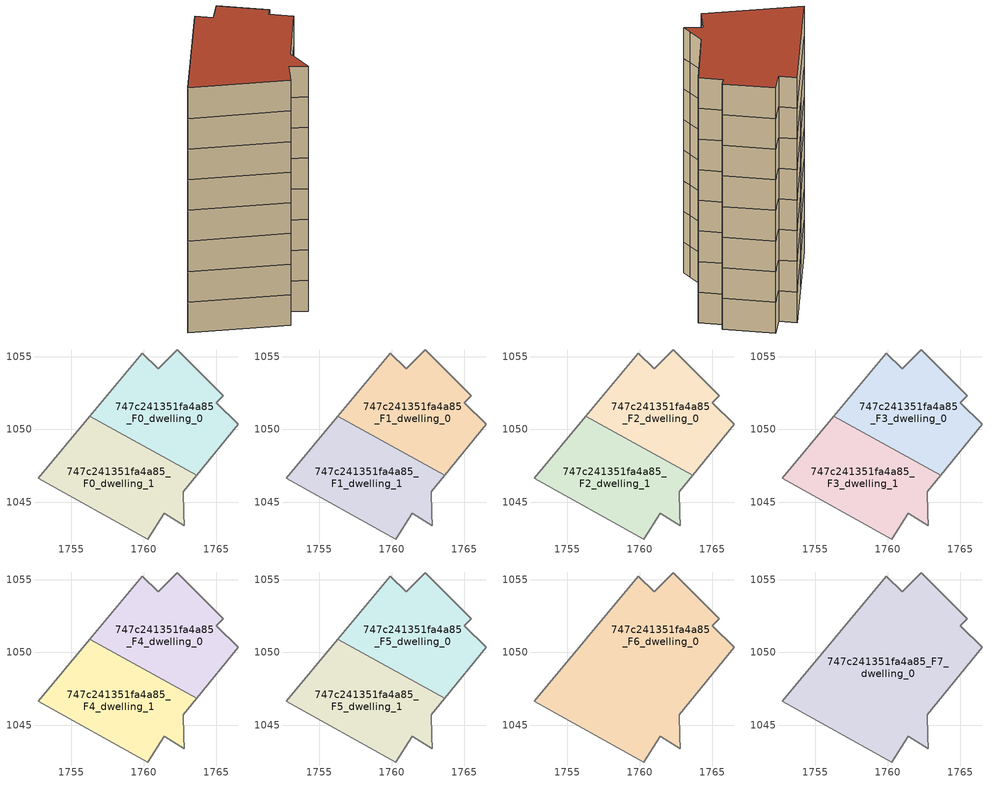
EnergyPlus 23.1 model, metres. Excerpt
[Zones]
747c241351fa4a85_F0_dwelling_0
 floor ground (EU_floor_Construction): 1765.5,1052.3 1765.01,1051.82 1766.5,1050.34 1763.66,1046.84 1756.3,1050.92 1759.92,1055.25 1761.01,1054.16 1762.3,1055.47 z0
 wall adiabatic (EU_wall_Construction): 1763.66,1046.84 1766.5,1050.34 1765.01,1051.82 1765.5,1052.3 1762.3,1055.47 1761.01,1054.16 1759.92,1055.25 1756.3,1050.92 z0:3
 wall to 747c241351fa4a85_F0_dwelling_1 (EU_wall_Construction): 1756.3,1050.92 1763.66,1046.84 z0:3
747c241351fa4a85_F0_dwelling_1
 floor ground (EU_floor_Construction): 1763.66,1046.84 1762.73,1045.69 1762.77,1044.22 1762.79,1043.36 1761.42,1044.23 1760.3,1042.45 1752.72,1046.64 1756.3,1050.92 z0
 wall adiabatic (EU_wall_Construction): 1756.3,1050.92 1752.72,1046.64 1760.3,1042.45 1761.42,1044.23 1762.79,1043.36 1762.77,1044.22 1762.73,1045.69 1763.66,1046.84 z0:3
747c241351fa4a85_F1_dwelling_0
 floor to 747c241351fa4a85_F0_dwelling_0 (EU_floor_Construction): 1765.5,1052.3 1765.01,1051.82 1766.5,1050.34 1763.66,1046.84 1756.3,1050.92 1759.92,1055.25 1761.01,1054.16 1762.3,1055.47 z3
 wall adiabatic (EU_wall_Construction): 1763.66,1046.84 1766.5,1050.34 1765.01,1051.82 1765.5,1052.3 1762.3,1055.47 1761.01,1054.16 1759.92,1055.25 1756.3,1050.92 z3:6
 wall to 747c241351fa4a85_F1_dwelling_1 (EU_wall_Construction): 1756.3,1050.92 1763.66,1046.84 z3:6
747c241351fa4a85_F1_dwelling_1
 floor to 747c241351fa4a85_F0_dwelling_1 (EU_floor_Construction): 1763.66,1046.84 1762.73,1045.69 1762.77,1044.22 1762.79,1043.36 1761.42,1044.23 1760.3,1042.45 1752.72,1046.64 1756.3,1050.92 z3
 wall adiabatic (EU_wall_Construction): 1756.3,1050.92 1752.72,1046.64 1760.3,1042.45 1761.42,1044.23 1762.79,1043.36 1762.77,1044.22 1762.73,1045.69 1763.66,1046.84 z3:6
747c241351fa4a85_F2_dwelling_0
 floor to 747c241351fa4a85_F1_dwelling_0 (EU_floor_Construction): 1765.5,1052.3 1765.01,1051.82 1766.5,1050.34 1763.66,1046.84 1756.3,1050.92 1759.92,1055.25 1761.01,1054.16 1762.3,1055.47 z6
 wall adiabatic (EU_wall_Construction): 1763.66,1046.84 1766.5,1050.34 1765.01,1051.82 1765.5,1052.3 1762.3,1055.47 1761.01,1054.16 1759.92,1055.25 1756.3,1050.92 z6:9
 wall to 747c241351fa4a85_F2_dwelling_1 (EU_wall_Construction): 1756.3,1050.92 1763.66,1046.84 z6:9
747c241351fa4a85_F2_dwelling_1
 floor to 747c241351fa4a85_F1_dwelling_1 (EU_floor_Construction): 1763.66,1046.84 1762.73,1045.69 1762.77,1044.22 1762.79,1043.36 1761.42,1044.23 1760.3,1042.45 1752.72,1046.64 1756.3,1050.92 z6
 wall adiabatic (EU_wall_Construction): 1756.3,1050.92 1752.72,1046.64 1760.3,1042.45 1761.42,1044.23 1762.79,1043.36 1762.77,1044.22 1762.73,1045.69 1763.66,1046.84 z6:9
747c241351fa4a85_F3_dwelling_0
 floor to 747c241351fa4a85_F2_dwelling_0 (EU_floor_Construction): 1765.5,1052.3 1765.01,1051.82 1766.5,1050.34 1763.66,1046.84 1756.3,1050.92 1759.92,1055.25 1761.01,1054.16 1762.3,1055.47 z9
 wall adiabatic (EU_wall_Construction): 1763.66,1046.84 1766.5,1050.34 1765.01,1051.82 1765.5,1052.3 1762.3,1055.47 1761.01,1054.16 1759.92,1055.25 1756.3,1050.92 z9:12
 wall to 747c241351fa4a85_F3_dwelling_1 (EU_wall_Construction): 1756.3,1050.92 1763.66,1046.84 z9:12
747c241351fa4a85_F3_dwelling_1
 floor to 747c241351fa4a85_F2_dwelling_1 (EU_floor_Construction): 1763.66,1046.84 1762.73,1045.69 1762.77,1044.22 1762.79,1043.36 1761.42,1044.23 1760.3,1042.45 1752.72,1046.64 1756.3,1050.92 z9
 wall adiabatic (EU_wall_Construction): 1756.3,1050.92 1752.72,1046.64 1760.3,1042.45 1761.42,1044.23 1762.79,1043.36 1762.77,1044.22 1762.73,1045.69 1763.66,1046.84 z9:12
747c241351fa4a85_F4_dwelling_0
 floor to 747c241351fa4a85_F3_dwelling_0 (EU_floor_Construction): 1765.5,1052.3 1765.01,1051.82 1766.5,1050.34 1763.66,1046.84 1756.3,1050.92 1759.92,1055.25 1761.01,1054.16 1762.3,1055.47 z12
 wall adiabatic (EU_wall_Construction): 1763.66,1046.84 1766.5,1050.34 1765.01,1051.82 1765.5,1052.3 1762.3,1055.47 1761.01,1054.16 1759.92,1055.25 1756.3,1050.92 z12:15
 wall to 747c241351fa4a85_F4_dwelling_1 (EU_wall_Construction): 1756.3,1050.92 1763.66,1046.84 z12:15
747c241351fa4a85_F4_dwelling_1
 floor to 747c241351fa4a85_F3_dwelling_1 (EU_floor_Construction): 1763.66,1046.84 1762.73,1045.69 1762.77,1044.22 1762.79,1043.36 1761.42,1044.23 1760.3,1042.45 1752.72,1046.64 1756.3,1050.92 z12
 wall adiabatic (EU_wall_Construction): 1756.3,1050.92 1752.72,1046.64 1760.3,1042.45 1761.42,1044.23 1762.79,1043.36 1762.77,1044.22 1762.73,1045.69 1763.66,1046.84 z12:15
747c241351fa4a85_F5_dwelling_0
 floor to 747c241351fa4a85_F4_dwelling_0 (EU_floor_Construction): 1765.5,1052.3 1765.01,1051.82 1766.5,1050.34 1763.66,1046.84 1756.3,1050.92 1759.92,1055.25 1761.01,1054.16 1762.3,1055.47 z15
 wall adiabatic (EU_wall_Construction): 1763.66,1046.84 1766.5,1050.34 1765.01,1051.82 1765.5,1052.3 1762.3,1055.47 1761.01,1054.16 1759.92,1055.25 1756.3,1050.92 z15:18
 wall to 747c241351fa4a85_F5_dwelling_1 (EU_wall_Construction): 1756.3,1050.92 1763.66,1046.84 z15:18
747c241351fa4a85_F5_dwelling_1
 floor to 747c241351fa4a85_F4_dwelling_1 (EU_floor_Construction): 1763.66,1046.84 1762.73,1045.69 1762.77,1044.22 1762.79,1043.36 1761.42,1044.23 1760.3,1042.45 1752.72,1046.64 1756.3,1050.92 z15
 wall adiabatic (EU_wall_Construction): 1756.3,1050.92 1752.72,1046.64 1760.3,1042.45 1761.42,1044.23 1762.79,1043.36 1762.77,1044.22 1762.73,1045.69 1763.66,1046.84 z15:18
747c241351fa4a85_F6_dwelling_0
 floor to 747c241351fa4a85_F5_dwelling_0 (EU_floor_Construction): 1765.5,1052.3 1765.01,1051.82 1766.5,1050.34 1763.66,1046.84 1756.3,1050.92 1759.92,1055.25 1761.01,1054.16 1762.3,1055.47 z18
 floor to 747c241351fa4a85_F5_dwelling_1 (EU_floor_Construction): 1763.66,1046.84 1762.73,1045.69 1762.77,1044.22 1762.79,1043.36 1761.42,1044.23 1760.3,1042.45 1752.72,1046.64 1756.3,1050.92 z18
 wall adiabatic (EU_wall_Construction): 1766.5,1050.34 1765.01,1051.82 1765.5,1052.3 1762.3,1055.47 1761.01,1054.16 1759.92,1055.25 1752.72,1046.64 1760.3,1042.45 1761.42,1044.23 1762.79,1043.36 1762.77,1044.22 1762.73,1045.69 1766.5,1050.34 z18:21
747c241351fa4a85_F7_dwelling_0
 floor to 747c241351fa4a85_F6_dwelling_0 (EU_floor_Construction): 1765.5,1052.3 1765.01,1051.82 1766.5,1050.34 1762.73,1045.69 1762.77,1044.22 1762.79,1043.36 1761.42,1044.23 1760.3,1042.45 1752.72,1046.64 1759.92,1055.25 1761.01,1054.16 1762.3,1055.47 z21
 wall adiabatic (EU_wall_Construction): 1766.5,1050.34 1765.01,1051.82 1765.5,1052.3 1762.3,1055.47 1761.01,1054.16 1759.92,1055.25 1752.72,1046.64 1760.3,1042.45 1761.42,1044.23 1762.79,1043.36 1762.77,1044.22 1762.73,1045.69 1766.5,1050.34 z21:24
 roof outside (EU_roof_Construction): 1762.79,1043.36 1762.77,1044.22 1762.73,1045.69 1766.5,1050.34 1765.01,1051.82 1765.5,1052.3 1762.3,1055.47 1761.01,1054.16 1759.92,1055.25 1752.72,1046.64 1760.3,1042.45 1761.42,1044.23 z24
[Building]
EU S2 Campaign: North Axis=0; Terrain=City; Solar Distribution=FullExterior
[Site:Location]
Bologna: Latitude=44.5; Longitude=11.25; Time Zone=1; Elevation=37
[SizingPeriod:WeatherFileDays]
AnnualSizingPeriod: Begin Month=1; Begin Day of Month=1; End Month=12; End Day of Month=31; Day of Week for Start Day=Monday; Use Weather File Daylight Saving Period=No; Use Weather File Rain and Snow Indicators=No
[MATERIAL]
EU_InternalMass_Material: Roughness=MediumRough; Thickness=0.1; Conductivity=1; Density=1800; Specific Heat=900; Thermal Absorptance=0.9; Solar Absorptance=0.7; Visible Absorptance=0.7
[MATERIAL:NOMASS] Roughness=MediumRough; Thermal Absorptance=0.9; Solar Absorptance=0.7; Visible Absorptance=0.7
Name | Thermal Resistance
EU_wall_NoMass | 0.905828
EU_roof_NoMass | 0.37593
EU_floor_NoMass | 0.67114
[CONSTRUCTION]
EU_wall_Construction: EU_wall_NoMass
EU_roof_Construction: EU_roof_NoMass
EU_floor_Construction: EU_floor_NoMass
EU_InternalMass_Construction: EU_InternalMass_Material
[ZONE] Type=1; Multiplier=1; Ceiling Height=autocalculate; Floor Area=autocalculate; Part of Total Floor Area=Yes
Name | Volume
747c241351fa4a85_F0_dwelling_0; 747c241351fa4a85_F1_dwelling_0; 747c241351fa4a85_F2_dwelling_0; 747c241351fa4a85_F3_dwelling_0; 747c241351fa4a85_F4_dwelling_0; 747c241351fa4a85_F5_dwelling_0 | 143.471
747c241351fa4a85_F6_dwelling_0; 747c241351fa4a85_F7_dwelling_0 | 286.942
747c241351fa4a85_F0_dwelling_1; 747c241351fa4a85_F1_dwelling_1; 747c241351fa4a85_F2_dwelling_1; 747c241351fa4a85_F3_dwelling_1; 747c241351fa4a85_F4_dwelling_1; 747c241351fa4a85_F5_dwelling_1 | 143.468
[INTERNALMASS] Construction=EU_InternalMass_Construction
Name | Zone or ZoneList | Surface Area
747c241351fa4a85_F0_dwelling_0_EU_InternalMass | 747c241351fa4a85_F0_dwelling_0 | 47.8238
747c241351fa4a85_F0_dwelling_1_EU_InternalMass | 747c241351fa4a85_F0_dwelling_1 | 47.823
747c241351fa4a85_F1_dwelling_0_EU_InternalMass | 747c241351fa4a85_F1_dwelling_0 | 47.8238
747c241351fa4a85_F1_dwelling_1_EU_InternalMass | 747c241351fa4a85_F1_dwelling_1 | 47.823
747c241351fa4a85_F2_dwelling_0_EU_InternalMass | 747c241351fa4a85_F2_dwelling_0 | 47.8238
747c241351fa4a85_F2_dwelling_1_EU_InternalMass | 747c241351fa4a85_F2_dwelling_1 | 47.823
747c241351fa4a85_F3_dwelling_0_EU_InternalMass | 747c241351fa4a85_F3_dwelling_0 | 47.8238
747c241351fa4a85_F3_dwelling_1_EU_InternalMass | 747c241351fa4a85_F3_dwelling_1 | 47.823
747c241351fa4a85_F4_dwelling_0_EU_InternalMass | 747c241351fa4a85_F4_dwelling_0 | 47.8238
747c241351fa4a85_F4_dwelling_1_EU_InternalMass | 747c241351fa4a85_F4_dwelling_1 | 47.823
747c241351fa4a85_F5_dwelling_0_EU_InternalMass | 747c241351fa4a85_F5_dwelling_0 | 47.8238
747c241351fa4a85_F5_dwelling_1_EU_InternalMass | 747c241351fa4a85_F5_dwelling_1 | 47.823
747c241351fa4a85_F6_dwelling_0_EU_InternalMass | 747c241351fa4a85_F6_dwelling_0 | 95.6476
747c241351fa4a85_F7_dwelling_0_EU_InternalMass | 747c241351fa4a85_F7_dwelling_0 | 95.6476
[OTHEREQUIPMENT] Fuel Type=Electricity; Design Level Calculation Method=Watts/Area; Power per Zone Floor Area=1; Fraction Latent=0; Fraction Radiant=0; Fraction Lost=0; Carbon Dioxide Generation Rate=0; EndUse Subcategory=EU_Step8_InternalGains
Name | Zone or ZoneList or Space or SpaceList | Schedule
EU_Step8_InternalGain_747c241351fa4a85_F0_dwelling_0_f000 | 747c241351fa4a85_F0_dwelling_0 | EU_Step8_GainSchedule_747c241351fa4a85_F0_dwelling_0_f000
EU_Step8_InternalGain_747c241351fa4a85_F0_dwelling_1_f000 | 747c241351fa4a85_F0_dwelling_1 | EU_Step8_GainSchedule_747c241351fa4a85_F0_dwelling_1_f000
EU_Step8_InternalGain_747c241351fa4a85_F1_dwelling_0_f000 | 747c241351fa4a85_F1_dwelling_0 | EU_Step8_GainSchedule_747c241351fa4a85_F1_dwelling_0_f000
EU_Step8_InternalGain_747c241351fa4a85_F1_dwelling_1_f000 | 747c241351fa4a85_F1_dwelling_1 | EU_Step8_GainSchedule_747c241351fa4a85_F1_dwelling_1_f000
EU_Step8_InternalGain_747c241351fa4a85_F2_dwelling_0_f000 | 747c241351fa4a85_F2_dwelling_0 | EU_Step8_GainSchedule_747c241351fa4a85_F2_dwelling_0_f000
EU_Step8_InternalGain_747c241351fa4a85_F2_dwelling_1_f000 | 747c241351fa4a85_F2_dwelling_1 | EU_Step8_GainSchedule_747c241351fa4a85_F2_dwelling_1_f000
EU_Step8_InternalGain_747c241351fa4a85_F3_dwelling_0_f000 | 747c241351fa4a85_F3_dwelling_0 | EU_Step8_GainSchedule_747c241351fa4a85_F3_dwelling_0_f000
EU_Step8_InternalGain_747c241351fa4a85_F3_dwelling_1_f000 | 747c241351fa4a85_F3_dwelling_1 | EU_Step8_GainSchedule_747c241351fa4a85_F3_dwelling_1_f000
EU_Step8_InternalGain_747c241351fa4a85_F4_dwelling_0_f000 | 747c241351fa4a85_F4_dwelling_0 | EU_Step8_GainSchedule_747c241351fa4a85_F4_dwelling_0_f000
EU_Step8_InternalGain_747c241351fa4a85_F4_dwelling_1_f000 | 747c241351fa4a85_F4_dwelling_1 | EU_Step8_GainSchedule_747c241351fa4a85_F4_dwelling_1_f000
EU_Step8_InternalGain_747c241351fa4a85_F5_dwelling_0_f000 | 747c241351fa4a85_F5_dwelling_0 | EU_Step8_GainSchedule_747c241351fa4a85_F5_dwelling_0_f000
EU_Step8_InternalGain_747c241351fa4a85_F5_dwelling_1_f000 | 747c241351fa4a85_F5_dwelling_1 | EU_Step8_GainSchedule_747c241351fa4a85_F5_dwelling_1_f000
EU_Step8_InternalGain_747c241351fa4a85_F6_dwelling_0_f000 | 747c241351fa4a85_F6_dwelling_0 | EU_Step8_GainSchedule_747c241351fa4a85_F6_dwelling_0_f000
EU_Step8_InternalGain_747c241351fa4a85_F7_dwelling_0_f000 | 747c241351fa4a85_F7_dwelling_0 | EU_Step8_GainSchedule_747c241351fa4a85_F7_dwelling_0_f000
[ZONEVENTILATION:DESIGNFLOWRATE] Schedule=EU_AlwaysOn; Design Flow Rate Calculation Method=AirChanges/Hour; Air Changes per Hour=0.73129; Ventilation Type=Natural; Fan Pressure Rise=0; Fan Total Efficiency=1; Constant Term Coefficient=1; Temperature Term Coefficient=0; Velocity Term Coefficient=0; Velocity Squared Term Coefficient=0; Minimum Indoor Temperature=-100; Maximum Indoor Temperature=100; Delta Temperature=-100; Minimum Outdoor Temperature=-100; Maximum Outdoor Temperature=100; Maximum Wind Speed=40
Name | Zone or ZoneList or Space or SpaceList
EU_ConstantAir_747c241351fa4a85_F0_dwelling_0 | 747c241351fa4a85_F0_dwelling_0
EU_ConstantAir_747c241351fa4a85_F0_dwelling_1 | 747c241351fa4a85_F0_dwelling_1
EU_ConstantAir_747c241351fa4a85_F1_dwelling_0 | 747c241351fa4a85_F1_dwelling_0
EU_ConstantAir_747c241351fa4a85_F1_dwelling_1 | 747c241351fa4a85_F1_dwelling_1
EU_ConstantAir_747c241351fa4a85_F2_dwelling_0 | 747c241351fa4a85_F2_dwelling_0
EU_ConstantAir_747c241351fa4a85_F2_dwelling_1 | 747c241351fa4a85_F2_dwelling_1
EU_ConstantAir_747c241351fa4a85_F3_dwelling_0 | 747c241351fa4a85_F3_dwelling_0
EU_ConstantAir_747c241351fa4a85_F3_dwelling_1 | 747c241351fa4a85_F3_dwelling_1
EU_ConstantAir_747c241351fa4a85_F4_dwelling_0 | 747c241351fa4a85_F4_dwelling_0
EU_ConstantAir_747c241351fa4a85_F4_dwelling_1 | 747c241351fa4a85_F4_dwelling_1
EU_ConstantAir_747c241351fa4a85_F5_dwelling_0 | 747c241351fa4a85_F5_dwelling_0
EU_ConstantAir_747c241351fa4a85_F5_dwelling_1 | 747c241351fa4a85_F5_dwelling_1
EU_ConstantAir_747c241351fa4a85_F6_dwelling_0 | 747c241351fa4a85_F6_dwelling_0
EU_ConstantAir_747c241351fa4a85_F7_dwelling_0 | 747c241351fa4a85_F7_dwelling_0
[HVACTEMPLATE:THERMOSTAT] Constant Heating Setpoint=20; Constant Cooling Setpoint=50
EU_HeatOnly_747c241351fa4a85_F0_dwelling_0; EU_HeatOnly_747c241351fa4a85_F0_dwelling_1; EU_HeatOnly_747c241351fa4a85_F1_dwelling_0; EU_HeatOnly_747c241351fa4a85_F1_dwelling_1; EU_HeatOnly_747c241351fa4a85_F2_dwelling_0; EU_HeatOnly_747c241351fa4a85_F2_dwelling_1; EU_HeatOnly_747c241351fa4a85_F3_dwelling_0; EU_HeatOnly_747c241351fa4a85_F3_dwelling_1; EU_HeatOnly_747c241351fa4a85_F4_dwelling_0; EU_HeatOnly_747c241351fa4a85_F4_dwelling_1; EU_HeatOnly_747c241351fa4a85_F5_dwelling_0; EU_HeatOnly_747c241351fa4a85_F5_dwelling_1; EU_HeatOnly_747c241351fa4a85_F6_dwelling_0; EU_HeatOnly_747c241351fa4a85_F7_dwelling_0
[HVACTEMPLATE:ZONE:IDEALLOADSAIRSYSTEM] System Availability Schedule=EU_AlwaysOn; Maximum Heating Supply Air Temperature=50; Minimum Cooling Supply Air Temperature=13; Maximum Heating Supply Air Humidity Ratio=0.0156; Minimum Cooling Supply Air Humidity Ratio=0.0077; Heating Limit=NoLimit; Cooling Limit=NoLimit; Heating Availability Schedule=EU_AlwaysOn; Cooling Availability Schedule=EU_CoolingOff; Dehumidification Control Type=ConstantSensibleHeatRatio; Cooling Sensible Heat Ratio=0.7; Dehumidification Setpoint=60; Humidification Control Type=None; Humidification Setpoint=30; Outdoor Air Method=None; Outdoor Air Flow Rate per Person=0.00944; Outdoor Air Flow Rate per Zone Floor Area=0; Outdoor Air Flow Rate per Zone=0; Demand Controlled Ventilation Type=None; Outdoor Air Economizer Type=NoEconomizer; Heat Recovery Type=None; Sensible Heat Recovery Effectiveness=0.7; Latent Heat Recovery Effectiveness=0.65
Name | Template Thermostat
747c241351fa4a85_F0_dwelling_0 | EU_HeatOnly_747c241351fa4a85_F0_dwelling_0
747c241351fa4a85_F0_dwelling_1 | EU_HeatOnly_747c241351fa4a85_F0_dwelling_1
747c241351fa4a85_F1_dwelling_0 | EU_HeatOnly_747c241351fa4a85_F1_dwelling_0
747c241351fa4a85_F1_dwelling_1 | EU_HeatOnly_747c241351fa4a85_F1_dwelling_1
747c241351fa4a85_F2_dwelling_0 | EU_HeatOnly_747c241351fa4a85_F2_dwelling_0
747c241351fa4a85_F2_dwelling_1 | EU_HeatOnly_747c241351fa4a85_F2_dwelling_1
747c241351fa4a85_F3_dwelling_0 | EU_HeatOnly_747c241351fa4a85_F3_dwelling_0
747c241351fa4a85_F3_dwelling_1 | EU_HeatOnly_747c241351fa4a85_F3_dwelling_1
747c241351fa4a85_F4_dwelling_0 | EU_HeatOnly_747c241351fa4a85_F4_dwelling_0
747c241351fa4a85_F4_dwelling_1 | EU_HeatOnly_747c241351fa4a85_F4_dwelling_1
747c241351fa4a85_F5_dwelling_0 | EU_HeatOnly_747c241351fa4a85_F5_dwelling_0
747c241351fa4a85_F5_dwelling_1 | EU_HeatOnly_747c241351fa4a85_F5_dwelling_1
747c241351fa4a85_F6_dwelling_0 | EU_HeatOnly_747c241351fa4a85_F6_dwelling_0
747c241351fa4a85_F7_dwelling_0 | EU_HeatOnly_747c241351fa4a85_F7_dwelling_0
[SIZING:ZONE] Zone Cooling Design Supply Air Temperature Input Method=SupplyAirTemperature; Zone Cooling Design Supply Air Temperature=13; Zone Heating Design Supply Air Temperature Input Method=SupplyAirTemperature; Zone Heating Design Supply Air Temperature=50; Zone Cooling Design Supply Air Humidity Ratio=0.008; Zone Heating Design Supply Air Humidity Ratio=0.008; Cooling Design Air Flow Method=DesignDay; Cooling Design Air Flow Rate=0; Cooling Minimum Air Flow per Zone Floor Area=0.000762; Cooling Minimum Air Flow=0; Cooling Minimum Air Flow Fraction=0.2; Heating Design Air Flow Method=DesignDay; Heating Design Air Flow Rate=0; Heating Maximum Air Flow per Zone Floor Area=0.002032; Heating Maximum Air Flow=0.141576; Heating Maximum Air Flow Fraction=0.3; Account for Dedicated Outdoor Air System=No; Dedicated Outdoor Air System Control Strategy=NeutralSupplyAir; Dedicated Outdoor Air Low Setpoint Temperature for Design=autosize; Dedicated Outdoor Air High Setpoint Temperature for Design=autosize; Zone Load Sizing Method=Sensible Load Only No Latent Load; Zone Latent Cooling Design Supply Air Humidity Ratio Input Method=HumidityRatioDifference; Zone Cooling Design Supply Air Humidity Ratio Difference=0.005; Zone Latent Heating Design Supply Air Humidity Ratio Input Method=HumidityRatioDifference; Zone Humidification Design Supply Air Humidity Ratio Difference=0.005
747c241351fa4a85_F0_dwelling_0; 747c241351fa4a85_F0_dwelling_1; 747c241351fa4a85_F1_dwelling_0; 747c241351fa4a85_F1_dwelling_1; 747c241351fa4a85_F2_dwelling_0; 747c241351fa4a85_F2_dwelling_1; 747c241351fa4a85_F3_dwelling_0; 747c241351fa4a85_F3_dwelling_1; 747c241351fa4a85_F4_dwelling_0; 747c241351fa4a85_F4_dwelling_1; 747c241351fa4a85_F5_dwelling_0; 747c241351fa4a85_F5_dwelling_1; 747c241351fa4a85_F6_dwelling_0; 747c241351fa4a85_F7_dwelling_0
[SCHEDULE:CONSTANT]
Name | Hourly Value
EU_AlwaysOn | 1
EU_CoolingOff | 0
[SCHEDULE:FILE] Column Number=1; Rows to Skip at Top=0; Number of Hours of Data=8760; Column Separator=Comma; Interpolate to Timestep=No; Minutes per Item=60; Adjust Schedule for Daylight Savings=Yes
Name | File
EU_Step8_GainSchedule_747c241351fa4a85_F0_dwelling_0_f000 | ../../schedules/747c241351fa4a85/747c241351fa4a85_F0_dwelling_0_f000_gain.csv
EU_Step8_GainSchedule_747c241351fa4a85_F0_dwelling_1_f000 | ../../schedules/747c241351fa4a85/747c241351fa4a85_F0_dwelling_1_f000_gain.csv
EU_Step8_GainSchedule_747c241351fa4a85_F1_dwelling_0_f000 | ../../schedules/747c241351fa4a85/747c241351fa4a85_F1_dwelling_0_f000_gain.csv
EU_Step8_GainSchedule_747c241351fa4a85_F1_dwelling_1_f000 | ../../schedules/747c241351fa4a85/747c241351fa4a85_F1_dwelling_1_f000_gain.csv
EU_Step8_GainSchedule_747c241351fa4a85_F2_dwelling_0_f000 | ../../schedules/747c241351fa4a85/747c241351fa4a85_F2_dwelling_0_f000_gain.csv
EU_Step8_GainSchedule_747c241351fa4a85_F2_dwelling_1_f000 | ../../schedules/747c241351fa4a85/747c241351fa4a85_F2_dwelling_1_f000_gain.csv
EU_Step8_GainSchedule_747c241351fa4a85_F3_dwelling_0_f000 | ../../schedules/747c241351fa4a85/747c241351fa4a85_F3_dwelling_0_f000_gain.csv
EU_Step8_GainSchedule_747c241351fa4a85_F3_dwelling_1_f000 | ../../schedules/747c241351fa4a85/747c241351fa4a85_F3_dwelling_1_f000_gain.csv
EU_Step8_GainSchedule_747c241351fa4a85_F4_dwelling_0_f000 | ../../schedules/747c241351fa4a85/747c241351fa4a85_F4_dwelling_0_f000_gain.csv
EU_Step8_GainSchedule_747c241351fa4a85_F4_dwelling_1_f000 | ../../schedules/747c241351fa4a85/747c241351fa4a85_F4_dwelling_1_f000_gain.csv
EU_Step8_GainSchedule_747c241351fa4a85_F5_dwelling_0_f000 | ../../schedules/747c241351fa4a85/747c241351fa4a85_F5_dwelling_0_f000_gain.csv
EU_Step8_GainSchedule_747c241351fa4a85_F5_dwelling_1_f000 | ../../schedules/747c241351fa4a85/747c241351fa4a85_F5_dwelling_1_f000_gain.csv
EU_Step8_GainSchedule_747c241351fa4a85_F6_dwelling_0_f000 | ../../schedules/747c241351fa4a85/747c241351fa4a85_F6_dwelling_0_f000_gain.csv
EU_Step8_GainSchedule_747c241351fa4a85_F7_dwelling_0_f000 | ../../schedules/747c241351fa4a85/747c241351fa4a85_F7_dwelling_0_f000_gain.csv
